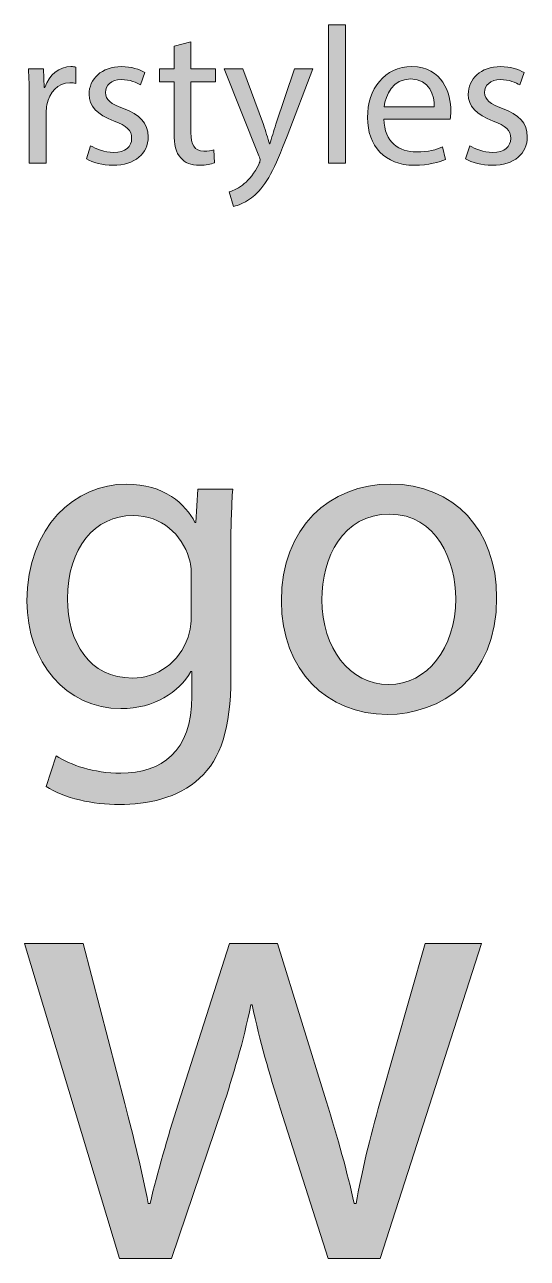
# Model space of a CAD drawing. Header units: inches. Extents: x 0 to 4188, y -1191 to 0.
# Drawn here: x 278.1 to 321.9, y -314.7 to -207.1 of the extents above; entities that cross this region are included whole.
import ezdxf

# ---------------------------------------------------------------- set-up
doc = ezdxf.new("R2010")
doc.units = ezdxf.units.IN
doc.header["$MEASUREMENT"] = 0
doc.layers.add('Graveren', color=7, linetype='Continuous')

# ---------------------------------------------------------------- blocks, each defined once
blk = doc.blocks.new('block 4')
at = {"layer": 'Graveren', "true_color": 0x1a1718}
h = blk.add_hatch(color=250, dxfattribs=at)
h.dxf.hatch_style = 2
h.paths.add_polyline_path([(304.59, -207.15), (306.08, -207.15), (306.08, -219.23), (304.59, -219.23)])
h = blk.add_hatch(color=250, dxfattribs=at)
h.dxf.hatch_style = 2
edge = h.paths.add_edge_path()
edge.add_spline(control_points=[(292.6, -208.63), (292.6, -208.63), (292.6, -210.99), (292.6, -210.99), (292.6, -210.99), (294.74, -210.99), (294.74, -210.99), (294.74, -210.99), (294.74, -212.13), (294.74, -212.13), (294.74, -212.13), (292.6, -212.13), (292.6, -212.13), (292.6, -212.13), (292.6, -216.57), (292.6, -216.57), (292.6, -217.59), (292.88, -218.17), (293.72, -218.17), (294.11, -218.17), (294.4, -218.12), (294.59, -218.07), (294.59, -218.07), (294.65, -219.19), (294.65, -219.19), (294.37, -219.31), (293.91, -219.4), (293.33, -219.4), (292.63, -219.4), (292.07, -219.18), (291.71, -218.77), (291.29, -218.32), (291.13, -217.59), (291.13, -216.62), (291.13, -216.62), (291.13, -212.13), (291.13, -212.13), (291.13, -212.13), (289.86, -212.13), (289.86, -212.13), (289.86, -212.13), (289.86, -210.99), (289.86, -210.99), (289.86, -210.99), (291.13, -210.99), (291.13, -210.99), (291.13, -210.99), (291.13, -209.02), (291.13, -209.02), (291.13, -209.02), (292.6, -208.63), (292.6, -208.63)], knot_values=[0, 0, 0, 0, 1, 1, 1, 2, 2, 2, 3, 3, 3, 4, 4, 4, 5, 5, 5, 6, 6, 6, 7, 7, 7, 8, 8, 8, 9, 9, 9, 10, 10, 10, 11, 11, 11, 12, 12, 12, 13, 13, 13, 14, 14, 14, 15, 15, 15, 16, 16, 16, 17, 17, 17, 17], degree=3, periodic=1)
h = blk.add_hatch(color=250, dxfattribs=at)
h.dxf.hatch_style = 2
edge = h.paths.add_edge_path()
edge.add_spline(control_points=[(278.5, -213.56), (278.5, -212.59), (278.48, -211.76), (278.43, -210.99), (278.43, -210.99), (279.74, -210.99), (279.74, -210.99), (279.74, -210.99), (279.79, -212.61), (279.79, -212.61), (279.79, -212.61), (279.86, -212.61), (279.86, -212.61), (280.23, -211.5), (281.13, -210.8), (282.14, -210.8), (282.31, -210.8), (282.43, -210.82), (282.56, -210.86), (282.56, -210.86), (282.56, -212.27), (282.56, -212.27), (282.41, -212.23), (282.26, -212.22), (282.05, -212.22), (281, -212.22), (280.25, -213.02), (280.04, -214.14), (280.01, -214.34), (279.98, -214.58), (279.98, -214.84), (279.98, -214.84), (279.98, -219.23), (279.98, -219.23), (279.98, -219.23), (278.5, -219.23), (278.5, -219.23), (278.5, -219.23), (278.5, -213.56), (278.5, -213.56)], knot_values=[0, 0, 0, 0, 1, 1, 1, 2, 2, 2, 3, 3, 3, 4, 4, 4, 5, 5, 5, 6, 6, 6, 7, 7, 7, 8, 8, 8, 9, 9, 9, 10, 10, 10, 11, 11, 11, 12, 12, 12, 13, 13, 13, 13], degree=3, periodic=1)
h = blk.add_hatch(color=250, dxfattribs=at)
h.dxf.hatch_style = 2
edge = h.paths.add_edge_path()
edge.add_spline(control_points=[(283.85, -217.7), (284.3, -217.98), (285.08, -218.29), (285.83, -218.29), (286.92, -218.29), (287.43, -217.75), (287.43, -217.07), (287.43, -216.35), (287, -215.96), (285.9, -215.55), (284.41, -215.02), (283.72, -214.21), (283.72, -213.22), (283.72, -211.89), (284.79, -210.8), (286.56, -210.8), (287.39, -210.8), (288.12, -211.04), (288.58, -211.32), (288.58, -211.32), (288.21, -212.4), (288.21, -212.4), (287.89, -212.2), (287.29, -211.93), (286.52, -211.93), (285.64, -211.93), (285.15, -212.44), (285.15, -213.05), (285.15, -213.73), (285.64, -214.04), (286.71, -214.45), (288.14, -214.99), (288.87, -215.7), (288.87, -216.93), (288.87, -218.38), (287.75, -219.4), (285.79, -219.4), (284.89, -219.4), (284.06, -219.18), (283.48, -218.84), (283.48, -218.84), (283.85, -217.7), (283.85, -217.7)], knot_values=[0, 0, 0, 0, 1, 1, 1, 2, 2, 2, 3, 3, 3, 4, 4, 4, 5, 5, 5, 6, 6, 6, 7, 7, 7, 8, 8, 8, 9, 9, 9, 10, 10, 10, 11, 11, 11, 12, 12, 12, 13, 13, 13, 14, 14, 14, 14], degree=3, periodic=1)
h = blk.add_hatch(color=250, dxfattribs=at)
h.dxf.hatch_style = 2
edge = h.paths.add_edge_path()
edge.add_spline(control_points=[(297.12, -210.99), (297.12, -210.99), (298.92, -215.86), (298.92, -215.86), (299.11, -216.4), (299.31, -217.05), (299.45, -217.54), (299.45, -217.54), (299.48, -217.54), (299.48, -217.54), (299.64, -217.05), (299.81, -216.42), (300.01, -215.82), (300.01, -215.82), (301.64, -210.99), (301.64, -210.99), (301.64, -210.99), (303.23, -210.99), (303.23, -210.99), (303.23, -210.99), (300.98, -216.86), (300.98, -216.86), (299.91, -219.69), (299.18, -221.13), (298.16, -222.02), (297.43, -222.66), (296.69, -222.92), (296.32, -222.99), (296.32, -222.99), (295.94, -221.73), (295.94, -221.73), (296.32, -221.61), (296.81, -221.37), (297.25, -221), (297.66, -220.67), (298.17, -220.09), (298.51, -219.33), (298.58, -219.18), (298.63, -219.06), (298.63, -218.97), (298.63, -218.89), (298.6, -218.77), (298.53, -218.58), (298.53, -218.58), (295.49, -210.99), (295.49, -210.99), (295.49, -210.99), (297.12, -210.99), (297.12, -210.99)], knot_values=[0, 0, 0, 0, 1, 1, 1, 2, 2, 2, 3, 3, 3, 4, 4, 4, 5, 5, 5, 6, 6, 6, 7, 7, 7, 8, 8, 8, 9, 9, 9, 10, 10, 10, 11, 11, 11, 12, 12, 12, 13, 13, 13, 14, 14, 14, 15, 15, 15, 16, 16, 16, 16], degree=3, periodic=1)
h = blk.add_hatch(color=250, dxfattribs=at)
h.dxf.hatch_style = 2
edge = h.paths.add_edge_path()
edge.add_spline(control_points=[(309.43, -215.38), (309.47, -217.41), (310.76, -218.24), (312.26, -218.24), (313.33, -218.24), (313.98, -218.05), (314.54, -217.81), (314.54, -217.81), (314.79, -218.89), (314.79, -218.89), (314.26, -219.12), (313.36, -219.4), (312.05, -219.4), (309.52, -219.4), (308, -217.73), (308, -215.25), (308, -212.76), (309.47, -210.8), (311.87, -210.8), (314.55, -210.8), (315.27, -213.17), (315.27, -214.68), (315.27, -214.99), (315.23, -215.23), (315.22, -215.38), (315.22, -215.38), (309.43, -215.38), (309.43, -215.38)], knot_values=[0, 0, 0, 0, 1, 1, 1, 2, 2, 2, 3, 3, 3, 4, 4, 4, 5, 5, 5, 6, 6, 6, 7, 7, 7, 8, 8, 8, 9, 9, 9, 9], degree=3, periodic=1)
edge = h.paths.add_edge_path()
edge.add_spline(control_points=[(313.82, -214.31), (313.84, -213.36), (313.43, -211.88), (311.75, -211.88), (310.23, -211.88), (309.57, -213.27), (309.45, -214.31), (309.45, -214.31), (313.82, -214.31), (313.82, -214.31)], knot_values=[0, 0, 0, 0, 1, 1, 1, 2, 2, 2, 3, 3, 3, 3], degree=3, periodic=1)
h = blk.add_hatch(color=250, dxfattribs=at)
h.dxf.hatch_style = 2
edge = h.paths.add_edge_path()
edge.add_spline(control_points=[(316.92, -217.7), (317.36, -217.98), (318.14, -218.29), (318.89, -218.29), (319.98, -218.29), (320.49, -217.75), (320.49, -217.07), (320.49, -216.35), (320.06, -215.96), (318.96, -215.55), (317.48, -215.02), (316.78, -214.21), (316.78, -213.22), (316.78, -211.89), (317.85, -210.8), (319.62, -210.8), (320.45, -210.8), (321.19, -211.04), (321.65, -211.32), (321.65, -211.32), (321.27, -212.4), (321.27, -212.4), (320.95, -212.2), (320.35, -211.93), (319.59, -211.93), (318.7, -211.93), (318.21, -212.44), (318.21, -213.05), (318.21, -213.73), (318.7, -214.04), (319.77, -214.45), (321.2, -214.99), (321.93, -215.7), (321.93, -216.93), (321.93, -218.38), (320.81, -219.4), (318.86, -219.4), (317.95, -219.4), (317.12, -219.18), (316.54, -218.84), (316.54, -218.84), (316.92, -217.7), (316.92, -217.7)], knot_values=[0, 0, 0, 0, 1, 1, 1, 2, 2, 2, 3, 3, 3, 4, 4, 4, 5, 5, 5, 6, 6, 6, 7, 7, 7, 8, 8, 8, 9, 9, 9, 10, 10, 10, 11, 11, 11, 12, 12, 12, 13, 13, 13, 14, 14, 14, 14], degree=3, periodic=1)
h = blk.add_hatch(color=250, dxfattribs=at)
h.dxf.hatch_style = 2
edge = h.paths.add_edge_path()
edge.add_spline(control_points=[(296.24, -247.64), (296.16, -249.03), (296.08, -250.58), (296.08, -252.92), (296.08, -252.92), (296.08, -264.07), (296.08, -264.07), (296.08, -268.48), (295.21, -271.17), (293.35, -272.84), (291.48, -274.59), (288.78, -275.14), (286.36, -275.14), (284.06, -275.14), (281.52, -274.59), (279.97, -273.56), (279.97, -273.56), (280.84, -270.9), (280.84, -270.9), (282.11, -271.69), (284.1, -272.4), (286.48, -272.4), (290.05, -272.4), (292.67, -270.54), (292.67, -265.7), (292.67, -265.7), (292.67, -263.55), (292.67, -263.55), (292.67, -263.55), (292.59, -263.55), (292.59, -263.55), (291.52, -265.34), (289.46, -266.77), (286.48, -266.77), (281.72, -266.77), (278.3, -262.72), (278.3, -257.4), (278.3, -250.89), (282.55, -247.2), (286.96, -247.2), (290.29, -247.2), (292.12, -248.95), (292.95, -250.54), (292.95, -250.54), (293.03, -250.54), (293.03, -250.54), (293.03, -250.54), (293.19, -247.64), (293.19, -247.64), (293.19, -247.64), (296.24, -247.64), (296.24, -247.64)], knot_values=[0, 0, 0, 0, 1, 1, 1, 2, 2, 2, 3, 3, 3, 4, 4, 4, 5, 5, 5, 6, 6, 6, 7, 7, 7, 8, 8, 8, 9, 9, 9, 10, 10, 10, 11, 11, 11, 12, 12, 12, 13, 13, 13, 14, 14, 14, 15, 15, 15, 16, 16, 16, 17, 17, 17, 17], degree=3, periodic=1)
edge = h.paths.add_edge_path()
edge.add_spline(control_points=[(292.63, -255.22), (292.63, -254.62), (292.59, -254.11), (292.43, -253.63), (291.8, -251.61), (290.09, -249.94), (287.55, -249.94), (284.22, -249.94), (281.84, -252.76), (281.84, -257.2), (281.84, -260.97), (283.74, -264.11), (287.51, -264.11), (289.66, -264.11), (291.6, -262.76), (292.35, -260.54), (292.55, -259.94), (292.63, -259.27), (292.63, -258.67), (292.63, -258.67), (292.63, -255.22), (292.63, -255.22)], knot_values=[0, 0, 0, 0, 1, 1, 1, 2, 2, 2, 3, 3, 3, 4, 4, 4, 5, 5, 5, 6, 6, 6, 7, 7, 7, 7], degree=3, periodic=1)
h = blk.add_hatch(color=250, dxfattribs=at)
h.dxf.hatch_style = 2
edge = h.paths.add_edge_path()
edge.add_spline(control_points=[(319.26, -257.08), (319.26, -264.19), (314.34, -267.28), (309.7, -267.28), (304.5, -267.28), (300.49, -263.47), (300.49, -257.4), (300.49, -250.97), (304.69, -247.2), (310.01, -247.2), (315.53, -247.2), (319.26, -251.21), (319.26, -257.08)], knot_values=[0, 0, 0, 0, 1, 1, 1, 2, 2, 2, 3, 3, 3, 4, 4, 4, 4], degree=3, periodic=1)
edge = h.paths.add_edge_path()
edge.add_spline(control_points=[(304.02, -257.28), (304.02, -261.49), (306.44, -264.67), (309.85, -264.67), (313.19, -264.67), (315.69, -261.53), (315.69, -257.2), (315.69, -253.95), (314.06, -249.82), (309.93, -249.82), (305.81, -249.82), (304.02, -253.63), (304.02, -257.28)], knot_values=[0, 0, 0, 0, 1, 1, 1, 2, 2, 2, 3, 3, 3, 4, 4, 4, 4], degree=3, periodic=1)
at = {"layer": 'Graveren', "lineweight": 0}
blk.add_lwpolyline([(304.59, -207.15), (306.08, -207.15), (306.08, -219.23), (304.59, -219.23), (304.59, -207.15)], dxfattribs=at)
for points, knots in [([(292.6, -208.63), (292.6, -208.63), (292.6, -210.99), (292.6, -210.99), (292.6, -210.99), (294.74, -210.99), (294.74, -210.99), (294.74, -210.99), (294.74, -212.13), (294.74, -212.13), (294.74, -212.13), (292.6, -212.13), (292.6, -212.13), (292.6, -212.13), (292.6, -216.57), (292.6, -216.57), (292.6, -217.59), (292.88, -218.17), (293.72, -218.17), (294.11, -218.17), (294.4, -218.12), (294.59, -218.07), (294.59, -218.07), (294.65, -219.19), (294.65, -219.19), (294.37, -219.31), (293.91, -219.4), (293.33, -219.4), (292.63, -219.4), (292.07, -219.18), (291.71, -218.77), (291.29, -218.32), (291.13, -217.59), (291.13, -216.62), (291.13, -216.62), (291.13, -212.13), (291.13, -212.13), (291.13, -212.13), (289.86, -212.13), (289.86, -212.13), (289.86, -212.13), (289.86, -210.99), (289.86, -210.99), (289.86, -210.99), (291.13, -210.99), (291.13, -210.99), (291.13, -210.99), (291.13, -209.02), (291.13, -209.02), (291.13, -209.02), (292.6, -208.63), (292.6, -208.63)], [0, 0, 0, 0, 1, 1, 1, 2, 2, 2, 3, 3, 3, 4, 4, 4, 5, 5, 5, 6, 6, 6, 7, 7, 7, 8, 8, 8, 9, 9, 9, 10, 10, 10, 11, 11, 11, 12, 12, 12, 13, 13, 13, 14, 14, 14, 15, 15, 15, 16, 16, 16, 17, 17, 17, 17]), ([(278.5, -213.56), (278.5, -212.59), (278.48, -211.76), (278.43, -210.99), (278.43, -210.99), (279.74, -210.99), (279.74, -210.99), (279.74, -210.99), (279.79, -212.61), (279.79, -212.61), (279.79, -212.61), (279.86, -212.61), (279.86, -212.61), (280.23, -211.5), (281.13, -210.8), (282.14, -210.8), (282.31, -210.8), (282.43, -210.82), (282.56, -210.86), (282.56, -210.86), (282.56, -212.27), (282.56, -212.27), (282.41, -212.23), (282.26, -212.22), (282.05, -212.22), (281, -212.22), (280.25, -213.02), (280.04, -214.14), (280.01, -214.34), (279.98, -214.58), (279.98, -214.84), (279.98, -214.84), (279.98, -219.23), (279.98, -219.23), (279.98, -219.23), (278.5, -219.23), (278.5, -219.23), (278.5, -219.23), (278.5, -213.56), (278.5, -213.56)], [0, 0, 0, 0, 1, 1, 1, 2, 2, 2, 3, 3, 3, 4, 4, 4, 5, 5, 5, 6, 6, 6, 7, 7, 7, 8, 8, 8, 9, 9, 9, 10, 10, 10, 11, 11, 11, 12, 12, 12, 13, 13, 13, 13]), ([(283.85, -217.7), (284.3, -217.98), (285.08, -218.29), (285.83, -218.29), (286.92, -218.29), (287.43, -217.75), (287.43, -217.07), (287.43, -216.35), (287, -215.96), (285.9, -215.55), (284.41, -215.02), (283.72, -214.21), (283.72, -213.22), (283.72, -211.89), (284.79, -210.8), (286.56, -210.8), (287.39, -210.8), (288.12, -211.04), (288.58, -211.32), (288.58, -211.32), (288.21, -212.4), (288.21, -212.4), (287.89, -212.2), (287.29, -211.93), (286.52, -211.93), (285.64, -211.93), (285.15, -212.44), (285.15, -213.05), (285.15, -213.73), (285.64, -214.04), (286.71, -214.45), (288.14, -214.99), (288.87, -215.7), (288.87, -216.93), (288.87, -218.38), (287.75, -219.4), (285.79, -219.4), (284.89, -219.4), (284.06, -219.18), (283.48, -218.84), (283.48, -218.84), (283.85, -217.7), (283.85, -217.7)], [0, 0, 0, 0, 1, 1, 1, 2, 2, 2, 3, 3, 3, 4, 4, 4, 5, 5, 5, 6, 6, 6, 7, 7, 7, 8, 8, 8, 9, 9, 9, 10, 10, 10, 11, 11, 11, 12, 12, 12, 13, 13, 13, 14, 14, 14, 14]), ([(297.12, -210.99), (297.12, -210.99), (298.92, -215.86), (298.92, -215.86), (299.11, -216.4), (299.31, -217.05), (299.45, -217.54), (299.45, -217.54), (299.48, -217.54), (299.48, -217.54), (299.64, -217.05), (299.81, -216.42), (300.01, -215.82), (300.01, -215.82), (301.64, -210.99), (301.64, -210.99), (301.64, -210.99), (303.23, -210.99), (303.23, -210.99), (303.23, -210.99), (300.98, -216.86), (300.98, -216.86), (299.91, -219.69), (299.18, -221.13), (298.16, -222.02), (297.43, -222.66), (296.69, -222.92), (296.32, -222.99), (296.32, -222.99), (295.94, -221.73), (295.94, -221.73), (296.32, -221.61), (296.81, -221.37), (297.25, -221), (297.66, -220.67), (298.17, -220.09), (298.51, -219.33), (298.58, -219.18), (298.63, -219.06), (298.63, -218.97), (298.63, -218.89), (298.6, -218.77), (298.53, -218.58), (298.53, -218.58), (295.49, -210.99), (295.49, -210.99), (295.49, -210.99), (297.12, -210.99), (297.12, -210.99)], [0, 0, 0, 0, 1, 1, 1, 2, 2, 2, 3, 3, 3, 4, 4, 4, 5, 5, 5, 6, 6, 6, 7, 7, 7, 8, 8, 8, 9, 9, 9, 10, 10, 10, 11, 11, 11, 12, 12, 12, 13, 13, 13, 14, 14, 14, 15, 15, 15, 16, 16, 16, 16]), ([(309.43, -215.38), (309.47, -217.41), (310.76, -218.24), (312.26, -218.24), (313.33, -218.24), (313.98, -218.05), (314.54, -217.81), (314.54, -217.81), (314.79, -218.89), (314.79, -218.89), (314.26, -219.12), (313.36, -219.4), (312.05, -219.4), (309.52, -219.4), (308, -217.73), (308, -215.25), (308, -212.76), (309.47, -210.8), (311.87, -210.8), (314.55, -210.8), (315.27, -213.17), (315.27, -214.68), (315.27, -214.99), (315.23, -215.23), (315.22, -215.38), (315.22, -215.38), (309.43, -215.38), (309.43, -215.38)], [0, 0, 0, 0, 1, 1, 1, 2, 2, 2, 3, 3, 3, 4, 4, 4, 5, 5, 5, 6, 6, 6, 7, 7, 7, 8, 8, 8, 9, 9, 9, 9]), ([(316.92, -217.7), (317.36, -217.98), (318.14, -218.29), (318.89, -218.29), (319.98, -218.29), (320.49, -217.75), (320.49, -217.07), (320.49, -216.35), (320.06, -215.96), (318.96, -215.55), (317.48, -215.02), (316.78, -214.21), (316.78, -213.22), (316.78, -211.89), (317.85, -210.8), (319.62, -210.8), (320.45, -210.8), (321.19, -211.04), (321.65, -211.32), (321.65, -211.32), (321.27, -212.4), (321.27, -212.4), (320.95, -212.2), (320.35, -211.93), (319.59, -211.93), (318.7, -211.93), (318.21, -212.44), (318.21, -213.05), (318.21, -213.73), (318.7, -214.04), (319.77, -214.45), (321.2, -214.99), (321.93, -215.7), (321.93, -216.93), (321.93, -218.38), (320.81, -219.4), (318.86, -219.4), (317.95, -219.4), (317.12, -219.18), (316.54, -218.84), (316.54, -218.84), (316.92, -217.7), (316.92, -217.7)], [0, 0, 0, 0, 1, 1, 1, 2, 2, 2, 3, 3, 3, 4, 4, 4, 5, 5, 5, 6, 6, 6, 7, 7, 7, 8, 8, 8, 9, 9, 9, 10, 10, 10, 11, 11, 11, 12, 12, 12, 13, 13, 13, 14, 14, 14, 14]), ([(313.82, -214.31), (313.84, -213.36), (313.43, -211.88), (311.75, -211.88), (310.23, -211.88), (309.57, -213.27), (309.45, -214.31), (309.45, -214.31), (313.82, -214.31), (313.82, -214.31)], [0, 0, 0, 0, 1, 1, 1, 2, 2, 2, 3, 3, 3, 3]), ([(296.24, -247.64), (296.16, -249.03), (296.08, -250.58), (296.08, -252.92), (296.08, -252.92), (296.08, -264.07), (296.08, -264.07), (296.08, -268.48), (295.21, -271.17), (293.35, -272.84), (291.48, -274.59), (288.78, -275.14), (286.36, -275.14), (284.06, -275.14), (281.52, -274.59), (279.97, -273.56), (279.97, -273.56), (280.84, -270.9), (280.84, -270.9), (282.11, -271.69), (284.1, -272.4), (286.48, -272.4), (290.05, -272.4), (292.67, -270.54), (292.67, -265.7), (292.67, -265.7), (292.67, -263.55), (292.67, -263.55), (292.67, -263.55), (292.59, -263.55), (292.59, -263.55), (291.52, -265.34), (289.46, -266.77), (286.48, -266.77), (281.72, -266.77), (278.3, -262.72), (278.3, -257.4), (278.3, -250.89), (282.55, -247.2), (286.96, -247.2), (290.29, -247.2), (292.12, -248.95), (292.95, -250.54), (292.95, -250.54), (293.03, -250.54), (293.03, -250.54), (293.03, -250.54), (293.19, -247.64), (293.19, -247.64), (293.19, -247.64), (296.24, -247.64), (296.24, -247.64)], [0, 0, 0, 0, 1, 1, 1, 2, 2, 2, 3, 3, 3, 4, 4, 4, 5, 5, 5, 6, 6, 6, 7, 7, 7, 8, 8, 8, 9, 9, 9, 10, 10, 10, 11, 11, 11, 12, 12, 12, 13, 13, 13, 14, 14, 14, 15, 15, 15, 16, 16, 16, 17, 17, 17, 17]), ([(319.26, -257.08), (319.26, -264.19), (314.34, -267.28), (309.7, -267.28), (304.5, -267.28), (300.49, -263.47), (300.49, -257.4), (300.49, -250.97), (304.69, -247.2), (310.01, -247.2), (315.53, -247.2), (319.26, -251.21), (319.26, -257.08)], [0, 0, 0, 0, 1, 1, 1, 2, 2, 2, 3, 3, 3, 4, 4, 4, 4]), ([(292.63, -255.22), (292.63, -254.62), (292.59, -254.11), (292.43, -253.63), (291.8, -251.61), (290.09, -249.94), (287.55, -249.94), (284.22, -249.94), (281.84, -252.76), (281.84, -257.2), (281.84, -260.97), (283.74, -264.11), (287.51, -264.11), (289.66, -264.11), (291.6, -262.76), (292.35, -260.54), (292.55, -259.94), (292.63, -259.27), (292.63, -258.67), (292.63, -258.67), (292.63, -255.22), (292.63, -255.22)], [0, 0, 0, 0, 1, 1, 1, 2, 2, 2, 3, 3, 3, 4, 4, 4, 5, 5, 5, 6, 6, 6, 7, 7, 7, 7]), ([(304.02, -257.28), (304.02, -261.49), (306.44, -264.67), (309.85, -264.67), (313.19, -264.67), (315.69, -261.53), (315.69, -257.2), (315.69, -253.95), (314.06, -249.82), (309.93, -249.82), (305.81, -249.82), (304.02, -253.63), (304.02, -257.28)], [0, 0, 0, 0, 1, 1, 1, 2, 2, 2, 3, 3, 3, 4, 4, 4, 4])]:
    blk.add_open_spline(points, degree=3, knots=knots, dxfattribs=at)
blk = doc.blocks.new('block 18')
at = {"layer": 'Graveren', "true_color": 0x1a1718}
h = blk.add_hatch(color=250, dxfattribs=at)
h.dxf.hatch_style = 2
edge = h.paths.add_edge_path()
edge.add_spline(control_points=[(283.2, -287.26), (283.2, -287.26), (286.83, -301.21), (286.83, -301.21), (287.62, -304.27), (288.36, -307.1), (288.87, -309.93), (288.87, -309.93), (289.04, -309.93), (289.04, -309.93), (289.67, -307.16), (290.57, -304.21), (291.48, -301.26), (291.48, -301.26), (295.96, -287.26), (295.96, -287.26), (295.96, -287.26), (300.15, -287.26), (300.15, -287.26), (300.15, -287.26), (304.4, -300.98), (304.4, -300.98), (305.42, -304.27), (306.22, -307.16), (306.84, -309.93), (306.84, -309.93), (307.01, -309.93), (307.01, -309.93), (307.47, -307.16), (308.2, -304.27), (309.11, -301.03), (309.11, -301.03), (313.02, -287.26), (313.02, -287.26), (313.02, -287.26), (317.95, -287.26), (317.95, -287.26), (317.95, -287.26), (309.11, -314.7), (309.11, -314.7), (309.11, -314.7), (304.57, -314.7), (304.57, -314.7), (304.57, -314.7), (300.38, -301.6), (300.38, -301.6), (299.42, -298.54), (298.62, -295.82), (297.94, -292.59), (297.94, -292.59), (297.83, -292.59), (297.83, -292.59), (297.15, -295.88), (296.3, -298.71), (295.33, -301.66), (295.33, -301.66), (290.91, -314.7), (290.91, -314.7), (290.91, -314.7), (286.38, -314.7), (286.38, -314.7), (286.38, -314.7), (278.1, -287.26), (278.1, -287.26), (278.1, -287.26), (283.2, -287.26), (283.2, -287.26)], knot_values=[0, 0, 0, 0, 1, 1, 1, 2, 2, 2, 3, 3, 3, 4, 4, 4, 5, 5, 5, 6, 6, 6, 7, 7, 7, 8, 8, 8, 9, 9, 9, 10, 10, 10, 11, 11, 11, 12, 12, 12, 13, 13, 13, 14, 14, 14, 15, 15, 15, 16, 16, 16, 17, 17, 17, 18, 18, 18, 19, 19, 19, 20, 20, 20, 21, 21, 21, 22, 22, 22, 22], degree=3, periodic=1)
at = {"layer": 'Graveren', "lineweight": 0}
blk.add_open_spline([(283.2, -287.26), (283.2, -287.26), (286.83, -301.21), (286.83, -301.21), (287.62, -304.27), (288.36, -307.1), (288.87, -309.93), (288.87, -309.93), (289.04, -309.93), (289.04, -309.93), (289.67, -307.16), (290.57, -304.21), (291.48, -301.26), (291.48, -301.26), (295.96, -287.26), (295.96, -287.26), (295.96, -287.26), (300.15, -287.26), (300.15, -287.26), (300.15, -287.26), (304.4, -300.98), (304.4, -300.98), (305.42, -304.27), (306.22, -307.16), (306.84, -309.93), (306.84, -309.93), (307.01, -309.93), (307.01, -309.93), (307.47, -307.16), (308.2, -304.27), (309.11, -301.03), (309.11, -301.03), (313.02, -287.26), (313.02, -287.26), (313.02, -287.26), (317.95, -287.26), (317.95, -287.26), (317.95, -287.26), (309.11, -314.7), (309.11, -314.7), (309.11, -314.7), (304.57, -314.7), (304.57, -314.7), (304.57, -314.7), (300.38, -301.6), (300.38, -301.6), (299.42, -298.54), (298.62, -295.82), (297.94, -292.59), (297.94, -292.59), (297.83, -292.59), (297.83, -292.59), (297.15, -295.88), (296.3, -298.71), (295.33, -301.66), (295.33, -301.66), (290.91, -314.7), (290.91, -314.7), (290.91, -314.7), (286.38, -314.7), (286.38, -314.7), (286.38, -314.7), (278.1, -287.26), (278.1, -287.26), (278.1, -287.26), (283.2, -287.26), (283.2, -287.26)], degree=3, knots=[0, 0, 0, 0, 1, 1, 1, 2, 2, 2, 3, 3, 3, 4, 4, 4, 5, 5, 5, 6, 6, 6, 7, 7, 7, 8, 8, 8, 9, 9, 9, 10, 10, 10, 11, 11, 11, 12, 12, 12, 13, 13, 13, 14, 14, 14, 15, 15, 15, 16, 16, 16, 17, 17, 17, 18, 18, 18, 19, 19, 19, 20, 20, 20, 21, 21, 21, 22, 22, 22, 22], dxfattribs=at)

msp = doc.modelspace()

# ---------------------------------------------------------------- block references
at = {"layer": 'Graveren'}
for name in ['block 4', 'block 18']:
    msp.add_blockref(name, (0, 0), dxfattribs=at)

doc.saveas('drawing.dxf')
